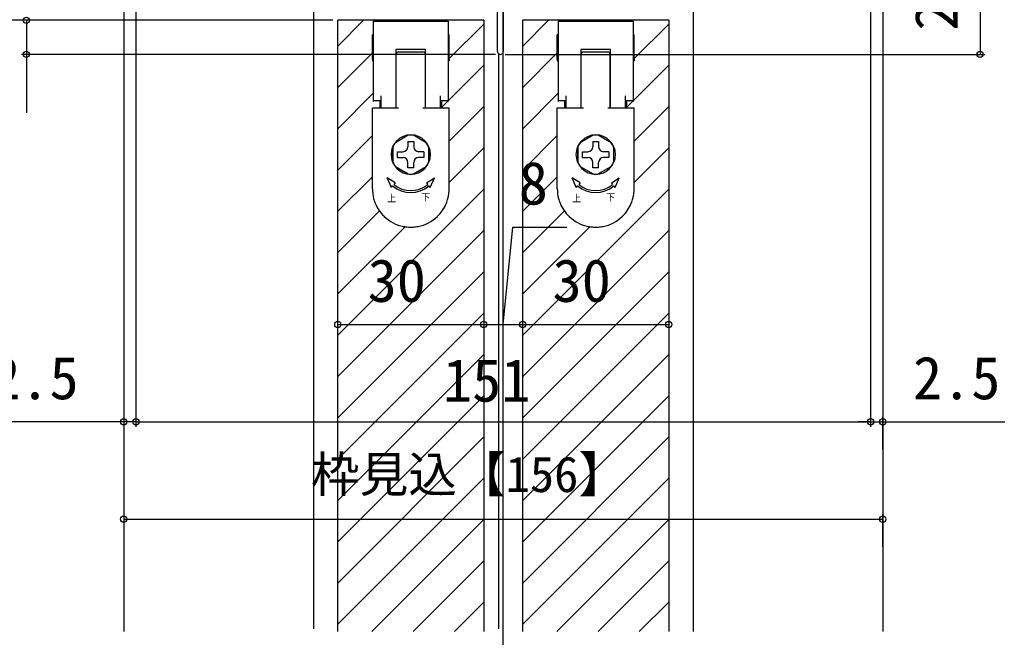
# Model space of a CAD drawing. Units: millimetres, scale not verified. Extents: x -525 to 525, y -783 to 779.
# Drawn here: x -370.4 to -169.4, y 328.3 to 455.3 of the extents above; entities that cross this region are included whole.
import ezdxf
from ezdxf.enums import TextEntityAlignment as Align

# ---------------------------------------------------------------- set-up
doc = ezdxf.new("R2010")
doc.units = ezdxf.units.MM
doc.header["$LTSCALE"] = 4
for name, color, linetype in [('0-4_YKK_11E', 7, 'Continuous'), ('0-5_YKK_12', 2, 'Continuous'), ('0-6_YKK_13', 4, 'Continuous'), ('0-8_YKK_D', 6, 'Continuous')]:
    doc.layers.add(name, color=color, linetype=linetype)
doc.styles.add('ＭＳ ゴシック', font='')
doc.styles.get('ＭＳ ゴシック').set_extended_font_data('MS Gothic')

msp = doc.modelspace()

# ---------------------------------------------------------------- linework, layer by layer
at = {"layer": '0-4_YKK_11E'}
msp.add_line((-271, 478.112), (-271, 448.712), dxfattribs=at)
msp.add_lwpolyline([(-272.2, 448.712), (-272.2, 471.312), (-275.5, 471.312), (-275.5, 466.312)], dxfattribs=at)
msp.add_arc((-271.6, 448.712), 0.6, 179.99999, 0.00001, dxfattribs=at)
at = {"layer": '0-5_YKK_12'}
for p, q in [((-271, 186.696), (-271, 551.271)), ((-349, 499.112), (-349, 329.512)), ((-193, 499.112), (-193, 329.512)), ((-310, 475.312), (-310, 330.113)), ((-232, 475.312), (-232, 329.512)), ((-305, 329.512), (-305, 455.112)), ((-275, 455.112), (-305, 455.112)), ((-305, 449.805), (-299.692, 455.112)), ((-291.407, 454.912), (-291.207, 455.112)), ((-282.922, 454.912), (-282.722, 455.112)), ((-282.1, 447.249), (-275, 454.349)), ((-275, 455.112), (-275, 329.512)), ((-267, 329.512), (-267, 455.112)), ((-237, 455.112), (-267, 455.112)), ((-267, 449.805), (-261.692, 455.112)), ((-253.407, 454.912), (-253.207, 455.112)), ((-244.922, 454.912), (-244.722, 455.112)), ((-244.1, 447.249), (-237, 454.349)), ((-237, 455.112), (-237, 329.512)), ((-305, 441.319), (-297.9, 448.419)), ((-272, 448.264), (-272, 330.113)), ((-267, 441.319), (-259.9, 448.419)), ((-283.675, 437.189), (-275, 445.864)), ((-245.675, 437.189), (-237, 445.864)), ((-305, 432.834), (-297.7, 440.134)), ((-267, 432.834), (-259.7, 440.134)), ((-282.1, 430.278), (-275, 437.378)), ((-244.1, 430.278), (-237, 437.378)), ((-305, 424.349), (-297.9, 431.449)), ((-267, 424.349), (-259.9, 431.449)), ((-282.1, 421.793), (-275, 428.893)), ((-244.1, 421.793), (-237, 428.893)), ((-305, 415.864), (-297.9, 422.964)), ((-267, 415.864), (-259.9, 422.964)), ((-305, 390.408), (-275, 420.408)), ((-267, 390.408), (-237, 420.408)), ((-305, 407.378), (-296.44, 415.938)), ((-267, 407.378), (-258.44, 415.938)), ((-305, 398.893), (-291.19, 412.702)), ((-267, 398.893), (-253.19, 412.702)), ((-305, 381.923), (-275, 411.923)), ((-267, 381.923), (-237, 411.923)), ((-305, 373.437), (-275, 403.437)), ((-267, 373.437), (-237, 403.437)), ((-305, 364.952), (-275, 394.952)), ((-267, 364.952), (-237, 394.952)), ((-305, 356.467), (-275, 386.467)), ((-267, 356.467), (-237, 386.467)), ((-305, 347.981), (-275, 377.981)), ((-267, 347.981), (-237, 377.981)), ((-305, 339.496), (-275, 369.496)), ((-267, 339.496), (-237, 369.496)), ((-305, 331.011), (-275, 361.011)), ((-267, 331.011), (-237, 361.011)), ((-298.014, 329.512), (-275, 352.526)), ((-260.014, 329.512), (-237, 352.526)), ((-289.528, 329.512), (-275, 344.04)), ((-251.528, 329.512), (-237, 344.04)), ((-281.043, 329.512), (-275, 335.555)), ((-243.043, 329.512), (-237, 335.555))]:
    msp.add_line(p, q, dxfattribs=at)
at = {"layer": '0-6_YKK_13'}
for p, q in [((-297.7, 454.912), (-282.3, 454.912)), ((-297.7, 454.912), (-297.7, 438.412)), ((-282.3, 454.912), (-282.3, 438.412)), ((-259.7, 454.912), (-244.3, 454.912)), ((-259.7, 454.912), (-259.7, 438.412)), ((-244.3, 454.912), (-244.3, 438.412)), ((-297.7, 452.112), (-297.9, 452.112)), ((-282.1, 448.719), (-282.1, 451.612)), ((-259.7, 452.112), (-259.9, 452.112)), ((-244.1, 448.719), (-244.1, 451.612)), ((-297.9, 448.273), (-297.9, 448.719)), ((-297.9, 447.1), (-297.9, 448.273)), ((-293.05, 449.112), (-293.05, 437.112)), ((-286.95, 449.112), (-293.05, 449.112)), ((-292.5, 448.612), (-287.5, 448.612)), ((-286.95, 437.112), (-286.95, 449.112)), ((-259.9, 448.273), (-259.9, 448.719)), ((-259.9, 447.1), (-259.9, 448.273)), ((-255.05, 449.112), (-255.05, 437.112)), ((-248.95, 449.112), (-255.05, 449.112)), ((-254.5, 448.612), (-249.5, 448.612)), ((-248.95, 437.112), (-248.95, 449.112)), ((-297.9, 447.1), (-297.9, 446.833)), ((-297.9, 446.833), (-297.9, 446.8)), ((-297.9, 446.8), (-297.7, 446.8)), ((-293.05, 446.8), (-293, 446.8)), ((-293, 447.612), (-293, 448.112)), ((-293, 447.112), (-293, 447.612)), ((-293, 446.833), (-293, 447.1)), ((-293, 446.8), (-293, 446.833)), ((-293, 445.815), (-293, 446.8)), ((-287, 447.612), (-287, 448.112)), ((-287, 447.1), (-287, 447.11)), ((-287, 445.815), (-287, 446.8)), ((-287, 446.8), (-286.95, 446.8)), ((-282.3, 446.8), (-282.1, 446.8)), ((-282.1, 447.1), (-282.1, 446.833)), ((-282.1, 446.833), (-282.1, 446.8)), ((-259.9, 447.1), (-259.9, 446.833)), ((-259.9, 446.833), (-259.9, 446.8)), ((-259.9, 446.8), (-259.7, 446.8)), ((-255.05, 446.8), (-255, 446.8)), ((-255, 447.612), (-255, 448.112)), ((-255, 447.112), (-255, 447.612)), ((-255, 446.833), (-255, 447.1)), ((-255, 446.8), (-255, 446.833)), ((-255, 445.815), (-255, 446.8)), ((-249, 447.612), (-249, 448.112)), ((-249, 447.1), (-249, 447.11)), ((-249, 445.815), (-249, 446.8)), ((-249, 446.8), (-248.95, 446.8)), ((-244.3, 446.8), (-244.1, 446.8)), ((-244.1, 447.1), (-244.1, 446.833)), ((-244.1, 446.833), (-244.1, 446.8)), ((-287, 443.57), (-287, 445.1)), ((-249, 443.57), (-249, 445.1)), ((-293, 443.112), (-293, 443.57)), ((-293, 443.077), (-293, 443.112)), ((-255, 443.112), (-255, 443.57)), ((-255, 443.077), (-255, 443.112)), ((-293, 439.612), (-293, 441.612)), ((-287, 439.612), (-287, 441.612)), ((-255, 439.612), (-255, 441.612)), ((-249, 439.612), (-249, 441.612)), ((-297.7, 438.612), (-296.1, 438.612)), ((-296.325, 437.112), (-296.325, 438.612)), ((-296.1, 437.112), (-296.1, 439.612)), ((-293, 438.528), (-293, 439.612)), ((-293, 438.112), (-293, 438.528)), ((-287, 438.528), (-287, 439.612)), ((-287, 438.112), (-287, 438.528)), ((-287, 437.612), (-287, 438.112)), ((-283.9, 437.112), (-283.9, 439.612)), ((-283.9, 438.612), (-282.3, 438.612)), ((-283.675, 438.612), (-283.675, 437.112)), ((-259.7, 438.612), (-258.1, 438.612)), ((-258.325, 437.112), (-258.325, 438.612)), ((-258.1, 437.112), (-258.1, 439.612)), ((-255, 438.528), (-255, 439.612)), ((-255, 438.112), (-255, 438.528)), ((-249, 438.528), (-249, 439.612)), ((-249, 438.112), (-249, 438.528)), ((-249, 437.612), (-249, 438.112)), ((-245.9, 437.112), (-245.9, 439.612)), ((-245.9, 438.612), (-244.3, 438.612)), ((-245.675, 438.612), (-245.675, 437.112)), ((-297.9, 437.112), (-296.1, 437.112)), ((-297.9, 432.812), (-297.9, 437.112)), ((-293, 437.112), (-292.5, 437.112)), ((-287.5, 437.112), (-287, 437.112)), ((-287, 437.112), (-287, 437.612)), ((-287, 437.112), (-286.95, 437.112)), ((-282.1, 432.812), (-282.1, 437.112)), ((-259.9, 437.112), (-258.1, 437.112)), ((-259.9, 432.812), (-259.9, 437.112)), ((-255, 437.112), (-254.5, 437.112)), ((-249.5, 437.112), (-249, 437.112)), ((-249, 437.112), (-249, 437.612)), ((-249, 437.112), (-248.95, 437.112)), ((-244.1, 432.812), (-244.1, 437.112)), ((-297.9, 431.812), (-297.9, 432.812)), ((-282.1, 431.812), (-282.1, 432.812)), ((-259.9, 431.812), (-259.9, 432.812)), ((-244.1, 431.812), (-244.1, 432.812)), ((-297.9, 430.938), (-297.9, 431.812)), ((-297.9, 430.473), (-297.9, 430.938)), ((-297.9, 430.312), (-297.9, 430.473)), ((-290.533, 431.476), (-293.166, 429.956)), ((-290.6, 430.212), (-289.4, 430.212)), ((-290.6, 430.212), (-290.6, 429.112)), ((-286.833, 429.956), (-289.466, 431.476)), ((-289.4, 430.212), (-289.4, 429.112)), ((-282.1, 430.938), (-282.1, 431.812)), ((-259.9, 430.938), (-259.9, 431.812)), ((-259.9, 430.473), (-259.9, 430.938)), ((-259.9, 430.312), (-259.9, 430.473)), ((-252.533, 431.476), (-255.166, 429.956)), ((-252.6, 430.212), (-251.4, 430.212)), ((-252.6, 430.212), (-252.6, 429.112)), ((-248.833, 429.956), (-251.466, 431.476)), ((-251.4, 430.212), (-251.4, 429.112)), ((-244.1, 430.938), (-244.1, 431.812)), ((-293.75, 429.042), (-293.75, 425.982)), ((-293.7, 429.032), (-293.7, 425.992)), ((-292.7, 426.912), (-292.7, 428.112)), ((-292.7, 428.112), (-291.6, 428.112)), ((-287.3, 428.112), (-288.4, 428.112)), ((-287.3, 428.112), (-287.3, 426.912)), ((-286.3, 425.992), (-286.3, 429.032)), ((-286.25, 425.982), (-286.25, 429.042)), ((-282.1, 427.812), (-282.1, 429.812)), ((-255.75, 429.042), (-255.75, 425.982)), ((-255.7, 429.032), (-255.7, 425.992)), ((-254.7, 426.912), (-254.7, 428.112)), ((-254.7, 428.112), (-253.6, 428.112)), ((-249.3, 428.112), (-250.4, 428.112)), ((-249.3, 428.112), (-249.3, 426.912)), ((-248.3, 425.992), (-248.3, 429.032)), ((-248.25, 425.982), (-248.25, 429.042)), ((-244.1, 427.812), (-244.1, 429.812)), ((-297.9, 427.312), (-297.9, 427.812)), ((-297.9, 426.312), (-297.9, 426.686)), ((-297.9, 426.255), (-297.9, 426.312)), ((-297.9, 425.976), (-297.9, 426.255)), ((-292.7, 426.912), (-291.6, 426.912)), ((-287.3, 426.912), (-288.4, 426.912)), ((-282.1, 427.312), (-282.1, 427.812)), ((-282.1, 426.312), (-282.1, 426.686)), ((-282.1, 426.255), (-282.1, 426.312)), ((-282.1, 425.976), (-282.1, 426.255)), ((-259.9, 427.312), (-259.9, 427.812)), ((-259.9, 426.312), (-259.9, 426.686)), ((-259.9, 426.255), (-259.9, 426.312)), ((-259.9, 425.976), (-259.9, 426.255)), ((-254.7, 426.912), (-253.6, 426.912)), ((-249.3, 426.912), (-250.4, 426.912)), ((-244.1, 427.312), (-244.1, 427.812)), ((-244.1, 426.312), (-244.1, 426.686)), ((-244.1, 426.255), (-244.1, 426.312)), ((-244.1, 425.976), (-244.1, 426.255)), ((-297.9, 425.955), (-297.9, 425.976)), ((-297.9, 425.812), (-297.9, 425.955)), ((-297.9, 425.312), (-297.9, 425.812)), ((-297.9, 424.812), (-297.9, 425.312)), ((-297.9, 420.512), (-297.9, 424.812)), ((-293.166, 425.067), (-290.533, 423.548)), ((-290.6, 424.812), (-290.6, 425.912)), ((-289.4, 424.812), (-290.6, 424.812)), ((-289.466, 423.548), (-286.833, 425.067)), ((-289.4, 424.812), (-289.4, 425.912)), ((-282.1, 425.955), (-282.1, 425.976)), ((-282.1, 425.812), (-282.1, 425.955)), ((-282.1, 425.312), (-282.1, 425.812)), ((-282.1, 424.812), (-282.1, 425.312)), ((-282.1, 420.512), (-282.1, 424.812)), ((-259.9, 425.955), (-259.9, 425.976)), ((-259.9, 425.812), (-259.9, 425.955)), ((-259.9, 425.312), (-259.9, 425.812)), ((-259.9, 424.812), (-259.9, 425.312)), ((-259.9, 420.512), (-259.9, 424.812)), ((-255.166, 425.067), (-252.533, 423.548)), ((-252.6, 424.812), (-252.6, 425.912)), ((-251.4, 424.812), (-252.6, 424.812)), ((-251.466, 423.548), (-248.833, 425.067)), ((-251.4, 424.812), (-251.4, 425.912)), ((-244.1, 425.955), (-244.1, 425.976)), ((-244.1, 425.812), (-244.1, 425.955)), ((-244.1, 425.312), (-244.1, 425.812)), ((-244.1, 424.812), (-244.1, 425.312)), ((-244.1, 420.512), (-244.1, 424.812)), ((-293.985, 420.762), (-294.849, 422.712)), ((-293.214, 421.682), (-294.849, 422.712)), ((-286.786, 421.682), (-285.15, 422.712)), ((-286.014, 420.762), (-285.15, 422.712)), ((-255.985, 420.762), (-256.849, 422.712)), ((-255.214, 421.682), (-256.849, 422.712)), ((-248.786, 421.682), (-247.15, 422.712)), ((-248.014, 420.762), (-247.15, 422.712)), ((-293.985, 420.762), (-293.728, 421.069)), ((-293.214, 421.682), (-293.471, 421.375)), ((-286.786, 421.682), (-286.529, 421.375)), ((-286.014, 420.762), (-286.272, 421.069)), ((-255.985, 420.762), (-255.728, 421.069)), ((-255.214, 421.682), (-255.471, 421.375)), ((-248.786, 421.682), (-248.529, 421.375)), ((-248.014, 420.762), (-248.272, 421.069))]:
    msp.add_line(p, q, dxfattribs=at)
for points in [[(-297.9, 448.719), (-297.9, 451.612), (-297.9, 452.112)], [(-282.1, 451.612), (-282.1, 452.112), (-282.3, 452.112)], [(-259.9, 448.719), (-259.9, 451.612), (-259.9, 452.112)], [(-244.1, 451.612), (-244.1, 452.112), (-244.3, 452.112)], [(-282.1, 447.1), (-282.1, 448.273), (-282.1, 448.719)], [(-244.1, 447.1), (-244.1, 448.273), (-244.1, 448.719)], [(-293, 447.1), (-293, 447.11), (-293, 447.112)], [(-287, 447.11), (-287, 447.112), (-287, 447.612)], [(-287, 446.8), (-287, 446.833), (-287, 447.1)], [(-255, 447.1), (-255, 447.11), (-255, 447.112)], [(-249, 447.11), (-249, 447.112), (-249, 447.612)], [(-249, 446.8), (-249, 446.833), (-249, 447.1)], [(-293, 445.315), (-293, 445.672), (-293, 445.815)], [(-293, 443.57), (-293, 445.1), (-293, 445.315)], [(-287, 445.1), (-287, 445.315), (-287, 445.672), (-287, 445.815)], [(-255, 445.315), (-255, 445.672), (-255, 445.815)], [(-255, 443.57), (-255, 445.1), (-255, 445.315)], [(-249, 445.1), (-249, 445.315), (-249, 445.672), (-249, 445.815)], [(-293, 441.612), (-293, 443.07), (-293, 443.077)], [(-287, 443.077), (-287, 443.112), (-287, 443.57)], [(-287, 441.612), (-287, 443.07), (-287, 443.077)], [(-255, 441.612), (-255, 443.07), (-255, 443.077)], [(-249, 443.077), (-249, 443.112), (-249, 443.57)], [(-249, 441.612), (-249, 443.07), (-249, 443.077)], [(-293, 437.112), (-293, 437.612), (-293, 438.112)], [(-255, 437.112), (-255, 437.612), (-255, 438.112)], [(-296.1, 437.112), (-293.05, 437.112), (-293, 437.112)], [(-286.95, 437.112), (-283.9, 437.112), (-282.1, 437.112)], [(-258.1, 437.112), (-255.05, 437.112), (-255, 437.112)], [(-248.95, 437.112), (-245.9, 437.112), (-244.1, 437.112)], [(-297.9, 427.812), (-297.9, 429.812), (-297.9, 430.312)], [(-282.1, 429.812), (-282.1, 430.312), (-282.1, 430.473), (-282.1, 430.938)], [(-259.9, 427.812), (-259.9, 429.812), (-259.9, 430.312)], [(-244.1, 429.812), (-244.1, 430.312), (-244.1, 430.473), (-244.1, 430.938)], [(-297.9, 426.686), (-297.9, 427.15), (-297.9, 427.312)], [(-282.1, 426.686), (-282.1, 427.15), (-282.1, 427.312)], [(-259.9, 426.686), (-259.9, 427.15), (-259.9, 427.312)], [(-244.1, 426.686), (-244.1, 427.15), (-244.1, 427.312)]]:
    msp.add_lwpolyline(points, dxfattribs=at)
for centre, radius, start, end in [((-292.5, 448.112), 0.5, 90, 180), ((-287.5, 448.112), 0.5, 0, 90), ((-254.5, 448.112), 0.5, 90, 180), ((-249.5, 448.112), 0.5, 0, 90), ((-290, 427.512), 4.05, 0, 180), ((-290, 427.512), 4.05, 136.2623, 157.80839), ((-290, 427.512), 4, 82.33165, 97.66835), ((-252, 427.512), 4.05, 0, 180), ((-252, 427.512), 4.05, 136.2623, 157.80839), ((-252, 427.512), 4, 82.33165, 97.66835), ((-290, 427.512), 4, 142.33165, 157.66835), ((-291.6, 429.112), 1, 270, 0), ((-288.4, 429.112), 1, 180, 270), ((-290, 427.512), 4, 22.33165, 37.82349), ((-252, 427.512), 4, 142.33165, 157.66835), ((-253.6, 429.112), 1, 270, 0), ((-250.4, 429.112), 1, 180, 270), ((-252, 427.512), 4, 22.33165, 37.82349), ((-290, 427.512), 4.05, 180, 0), ((-291.6, 425.912), 1, 0, 90), ((-288.4, 425.912), 1, 90, 180), ((-252, 427.512), 4.05, 180, 0), ((-253.6, 425.912), 1, 0, 90), ((-250.4, 425.912), 1, 90, 180), ((-290, 427.512), 4, 202.33165, 217.82349), ((-290, 427.512), 4, 322.17651, 337.66835), ((-252, 427.512), 4, 202.33165, 217.82349), ((-252, 427.512), 4, 322.17651, 337.66835), ((-290, 427.512), 4, 262.17651, 277.82349), ((-252, 427.512), 4, 262.17651, 277.82349), ((-290, 420.512), 7.9, 180, 194.66485), ((-290, 425.512), 5.8, 230, 310), ((-290, 425.512), 5.4, 230, 310), ((-290, 420.512), 7.9, 345.33515, 0), ((-252, 420.512), 7.9, 180, 194.66485), ((-252, 425.512), 5.8, 230, 310), ((-252, 425.512), 5.4, 230, 310), ((-252, 420.512), 7.9, 345.33515, 0), ((-290, 420.512), 7.9, 194.66485, 198.44872), ((-290, 420.512), 7.9, 198.44872, 202.318), ((-290, 420.512), 7.9, 337.682, 341.55128), ((-290, 420.512), 7.9, 341.55128, 345.33515), ((-252, 420.512), 7.9, 194.66485, 198.44872), ((-252, 420.512), 7.9, 198.44872, 202.318), ((-252, 420.512), 7.9, 337.682, 341.55128), ((-252, 420.512), 7.9, 341.55128, 345.33515), ((-290, 420.512), 7.9, 202.318, 225.86911), ((-290, 420.512), 7.9, 314.13089, 337.682), ((-252, 420.512), 7.9, 202.318, 225.86911), ((-252, 420.512), 7.9, 314.13089, 337.682), ((-290, 420.512), 7.9, 225.86911, 226.18003), ((-290, 420.512), 7.9, 226.18003, 259.0546), ((-290, 420.512), 7.9, 280.9454, 313.81997), ((-290, 420.512), 7.9, 313.81997, 314.13089), ((-252, 420.512), 7.9, 225.86911, 226.18003), ((-252, 420.512), 7.9, 226.18003, 259.0546), ((-252, 420.512), 7.9, 280.9454, 313.81997), ((-252, 420.512), 7.9, 313.81997, 314.13089), ((-290, 420.512), 7.9, 259.0546, 262.72786), ((-290, 420.512), 7.9, 262.72786, 270), ((-290, 420.512), 7.9, 270, 277.27214), ((-290, 420.512), 7.9, 277.27214, 280.9454), ((-252, 420.512), 7.9, 259.0546, 262.72786), ((-252, 420.512), 7.9, 262.72786, 270), ((-252, 420.512), 7.9, 270, 277.27214), ((-252, 420.512), 7.9, 277.27214, 280.9454)]:
    msp.add_arc(centre, radius, start, end, dxfattribs=at)
at = {"layer": '0-8_YKK_D'}
for p, q in [((-346.5, 476.112), (-346.5, 371.612)), ((-346.5, 476.112), (-346.5, 371.612)), ((-195.5, 476.112), (-195.5, 371.612)), ((-173, 475.112), (-173, 448.112)), ((-306, 455.112), (-390, 455.112)), ((-306, 455.112), (-390, 455.112)), ((-306, 455.112), (-370, 455.112)), ((-272.6, 448.112), (-370, 448.112)), ((-270.6, 448.112), (-172, 448.112)), ((-195.5, 427.812), (-195.5, 371.612)), ((-267, 392.612), (-237, 392.612)), ((-349, 372.612), (-377.327, 372.612)), ((-346.5, 372.612), (-349, 372.612)), ((-346.5, 372.612), (-343.95, 372.612)), ((-346.5, 372.612), (-195.5, 372.612)), ((-195.5, 372.612), (-198.05, 372.612)), ((-195.5, 372.612), (-193, 372.612)), ((-193, 366.939), (-193, 373.612)), ((-193, 372.612), (-164.672, 372.612)), ((-349, 352.612), (-193, 352.612)), ((-193, 346.939), (-193, 353.612))]:
    msp.add_line(p, q, dxfattribs=at)
for points in [[(-369, 455.112), (-369, 448.112), (-369, 436.084)], [(-271, 392.612), (-269, 412.612), (-257.909, 412.612)], [(-305, 392.612), (-275, 392.612), (-267, 392.612)]]:
    msp.add_lwpolyline(points, dxfattribs=at)
for centre in [(-369, 455.112), (-369, 448.112), (-173, 448.112), (-305, 392.612), (-275, 392.612), (-275, 392.612), (-267, 392.612), (-267, 392.612), (-237, 392.612), (-349, 372.612), (-346.5, 372.612), (-346.5, 372.612), (-195.5, 372.612), (-195.5, 372.612), (-193, 372.612), (-349, 352.612), (-193, 352.612)]:
    msp.add_circle(centre, 0.637, dxfattribs=at)

# ---------------------------------------------------------------- texts
at = {"layer": '0-6_YKK_13', "style": 'ＭＳ ゴシック', "width": 0.9}
for s, p in [('上', (-294.852, 417.369)), ('下', (-287.873, 417.552)), ('上', (-256.852, 417.369)), ('下', (-249.873, 417.552))]:
    msp.add_text(s, height=1.466, dxfattribs=at).set_placement(p, align=Align.BOTTOM_LEFT)
at = {"layer": '0-8_YKK_D', "style": 'ＭＳ ゴシック'}
msp.add_text('27', height=8.798, rotation=90, dxfattribs=at).set_placement((-175, 452.987), align=Align.BOTTOM_LEFT)
for s, height, p in [('8', 8.798, (-267.818, 414.612)), ('30', 8.798, (-298.863, 394.612)), ('30', 8.798, (-260.863, 394.612)), ('2.5', 8.798, (-376.213, 374.612)), ('2.5', 8.798, (-186.786, 374.612)), ('151', 8.798, (-283.375, 374.112)), ('枠見込【156】', 7.331, (-310.517, 355.975))]:
    msp.add_text(s, height=height, dxfattribs=at).set_placement(p, align=Align.BOTTOM_LEFT)

doc.saveas('drawing.dxf')
